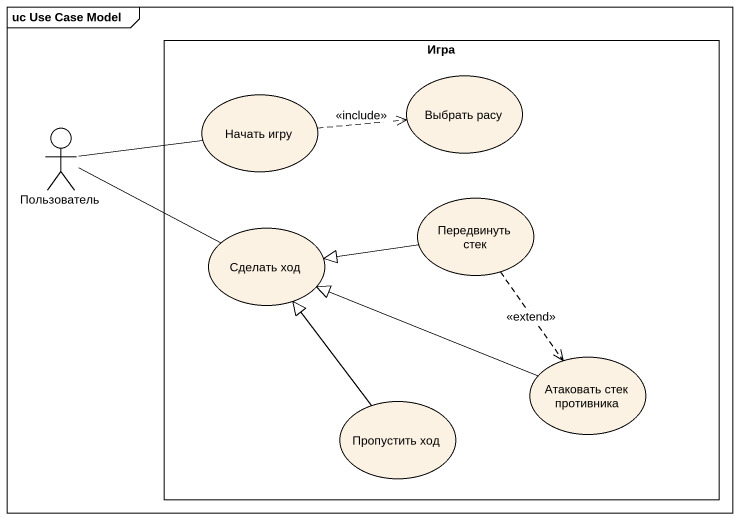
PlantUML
@startuml
mainframe uc Use Case Model
rectangle Игра {
  usecase "Начать игру" as Начать_игру
  usecase "Выбрать расу" as Выбрать_расу
  usecase "Передвинуть стек" as Передвинуть_стек
  usecase "Сделать ход" as Сделать_ход
  usecase "Атаковать стек противника" as Атаковать_стек_противника
  usecase "Пропустить ход" as Пропустить_ход
}
actor Пользователь
Начать_игру .right.> Выбрать_расу : <<include>>
Пользователь -right- Начать_игру
Пользователь -right- Сделать_ход
Передвинуть_стек -left-|> Сделать_ход
Передвинуть_стек ..> Атаковать_стек_противника : <<extend>>
Атаковать_стек_противника -left-|> Сделать_ход
Пропустить_ход -up-|> Сделать_ход
@enduml
